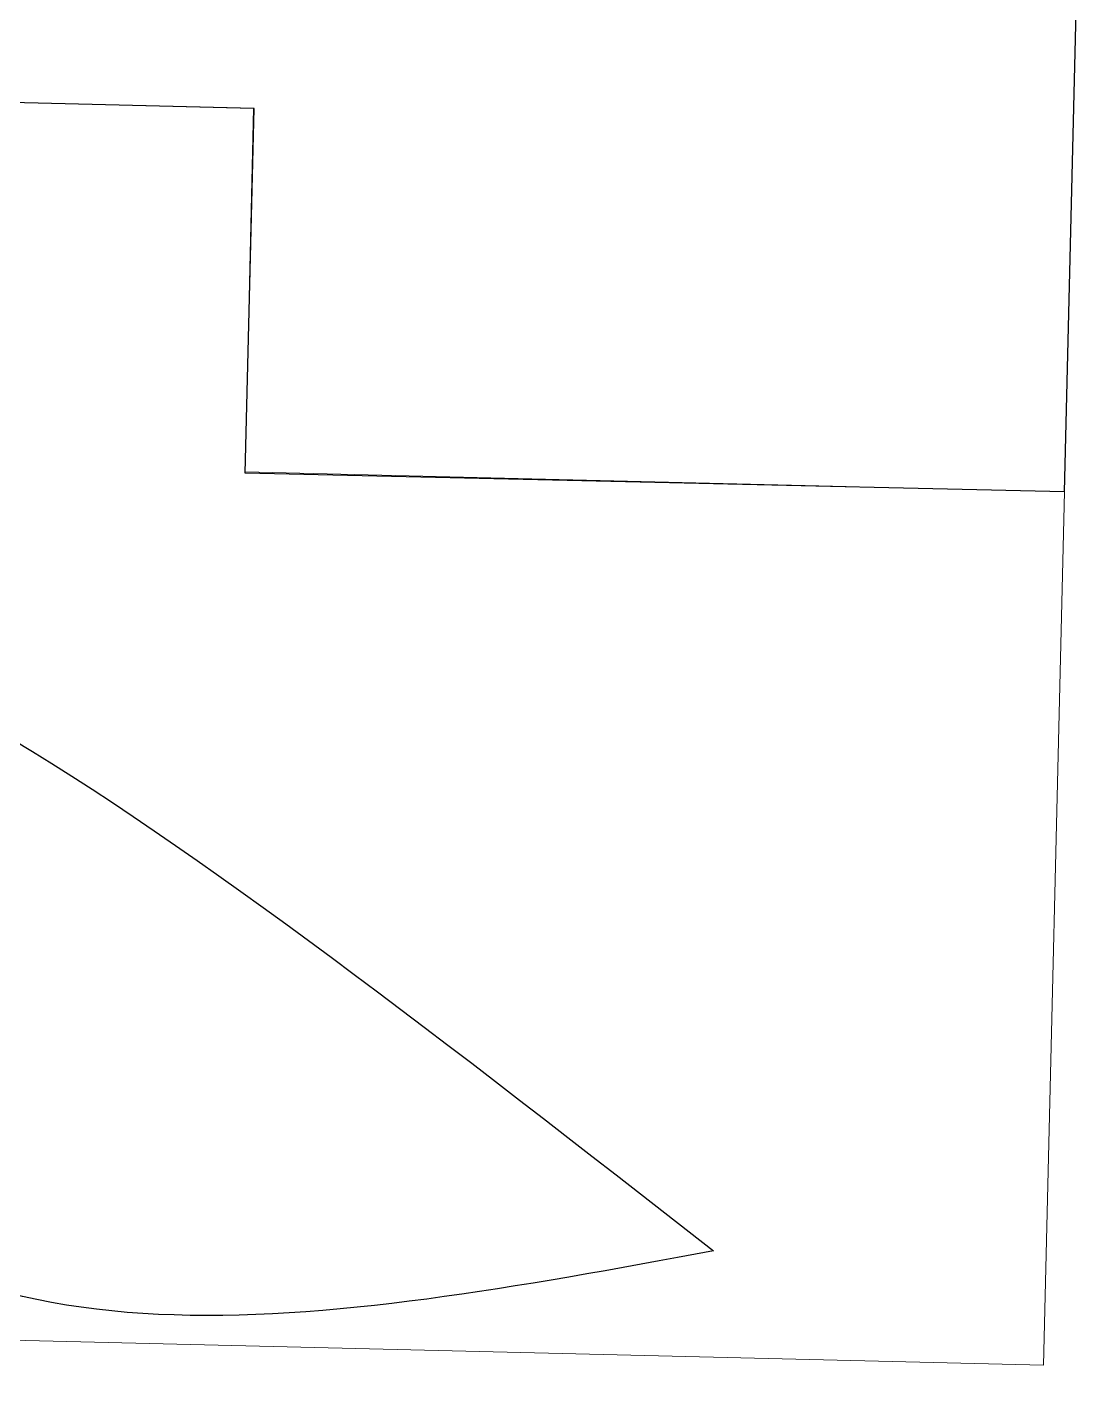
# Model space of a CAD drawing. Header units: millimetres. Extents: x 1418 to 1811, y 1796 to 1956.
# Drawn here: x 1511.82 to 1515.82, y 1840.01 to 1845.2 of the extents above; entities that cross this region are included whole.
import ezdxf

# ---------------------------------------------------------------- set-up
doc = ezdxf.new("R2010")
doc.units = ezdxf.units.MM
doc.layers.add('layout', color=253, linetype='Continuous', lineweight=13)
doc.layers.add('LINHAGROSSA', color=7, linetype='Continuous', lineweight=30)
doc.layers.add('VEGETAIS', color=3, linetype='Continuous')

msp = doc.modelspace()

# ---------------------------------------------------------------- linework, layer by layer
at = {"layer": 'layout'}
for p, q in [((1512.6788, 1844.8916), (1507.9376, 1845.007)), ((1512.6471, 1843.5105), (1512.6788, 1844.8916)), ((1515.7592, 1843.4348), (1512.6471, 1843.5105)), ((1515.7592, 1843.4348), (1515.6785, 1840.1174)), ((1497.1218, 1840.5691), (1515.6785, 1840.1174))]:
    msp.add_line(p, q, dxfattribs=at)
at = {"layer": 'LINHAGROSSA'}
for p, q in [((1515.7592, 1843.4348), (1515.8163, 1845.7811)), ((1512.6807, 1844.8916), (1507.9376, 1845.007)), ((1512.647, 1843.5062), (1512.6807, 1844.8916)), ((1515.7592, 1843.4348), (1512.647, 1843.5062))]:
    msp.add_line(p, q, dxfattribs=at)
at = {"layer": 'VEGETAIS'}
msp.add_spline([(1514.426, 1840.5518), (1510.347, 1842.5483), (1510.7721, 1841.0642), (1514.426, 1840.5518)], degree=3, dxfattribs=at)

doc.saveas('drawing.dxf')
